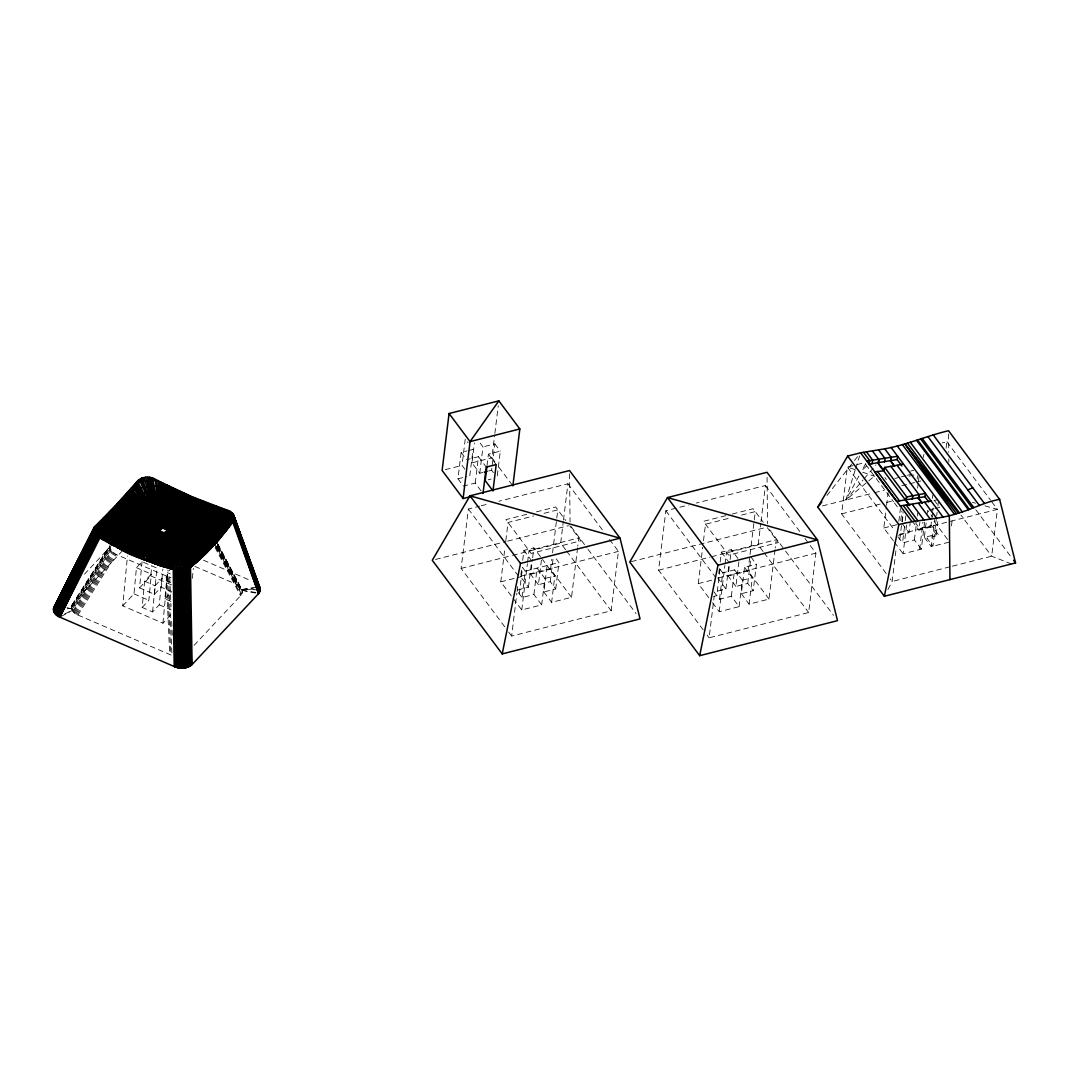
<?xml version="1.0" encoding="UTF-8"?>
<svg xmlns="http://www.w3.org/2000/svg" width="1069" height="1069" viewBox="0 0 1069 1069"><rect width="100%" height="100%" fill="white"/><g stroke="black" fill="none" stroke-linecap="round" stroke-linejoin="round"><path stroke-width="0.75" stroke-dasharray="5 3.75" d="M170.786 614.809L162.942 623.187L122.748 605.842L127.465 555.974M122.748 605.842L133.972 593.87L136.444 567.679L142.057 561.693L156.929 568.12L154.457 594.311L139.571 587.883L142.057 561.693M170.679 582.458L161.753 578.596L159.268 604.8L152.586 611.922L142.164 607.433L144.636 581.242L151.33 574.106L136.444 567.679M139.571 587.883L150.796 575.924L151.731 565.955M142.164 607.433L148.858 600.297L151.33 574.106M152.586 611.922L155.058 585.732L161.753 578.596M154.457 594.311L161.152 587.175L162.849 569.176M170.826 601.379L164.88 598.814L167.352 572.623L169.583 570.245M162.942 623.187L167.967 569.991M192.393 578.316L193.342 568.334M513.173 598.466L521.766 609.958L541.662 604.867L533.899 594.498L522.033 597.518L516.594 590.235L528.46 587.215L520.683 576.806L521.685 568.561M522.701 560.303L523.904 550.401L533.859 547.876L541.636 558.285L538.415 584.69L550.281 581.67L555.72 588.952L543.854 591.972L547.074 565.568M519.307 593.87L522.527 567.465L525.253 571.113L522.033 597.518M528.46 587.215L531.681 560.811L523.904 550.401M538.415 584.69L530.638 574.28L532.456 559.434M532.656 557.777L533.859 547.876M533.899 594.498L537.119 568.093L544.883 578.463L541.662 604.867M550.281 581.67L553.301 556.922M577.581 547.822L571.527 597.317L551.617 602.368L554.838 575.977L542.531 559.501M555.72 588.952L558.94 562.548L555.305 557.697M719.37 568.668L718.168 578.57L725.931 588.966L714.065 591.985L719.504 599.268L731.37 596.248L739.133 606.617L719.237 611.709L710.658 600.217M720.172 562.067L721.375 552.165L731.33 549.64L739.107 560.036L735.886 586.44L747.752 583.42L753.191 590.716L741.325 593.723L744.545 567.318L756.411 564.312L753.191 590.716M719.998 569.229L716.778 595.62L713.571 596.449M719.504 599.268L722.724 572.864L717.286 565.581M725.931 588.966L728.951 564.218M735.886 586.44L728.109 576.031L729.927 561.185M730.127 559.541L731.33 549.64M731.37 596.248L734.59 569.857L722.724 572.864M739.133 606.617L742.354 580.226L734.59 569.857M747.752 583.42L750.572 560.33M775.052 549.586L769.012 599.081L749.102 604.132L752.322 577.728L744.545 567.318M893.443 540.914L883.809 528.006L886.361 507.027M886.562 505.41L888.125 492.488M900.739 520.576L901.915 510.902M902.236 521.792L903.198 513.842M924.591 522.126L921.304 549.145L903.091 553.809L907.006 521.525M926.101 523.088L924.351 537.4L936.217 534.38L930.778 527.097L918.912 530.117L919.888 522.166M919.621 549.586L922.948 522.14M927.264 513.548L927.651 510.367L932.596 516.982M930.778 527.097L932.529 512.786M932.716 511.196L933.103 508.016M936.217 534.38L937.78 521.659M481.077 490.885L475.237 483.081L463.371 486.101L457.933 478.818L461.153 452.428L467.086 450.918M464.948 469.304L462.035 465.403L465.256 439.012L468.169 442.913M469.799 475.799L473.019 449.408L468.569 450.543M482.72 472.525L479.754 473.273L471.99 462.864L474.409 443.074M504.715 626.768L461.127 568.414L468.382 509.018L479.62 506.171M475.237 483.081L478.458 456.69L468.075 459.336M479.754 473.273L482.974 446.882L479.099 441.684M487.01 465.71L488.413 454.165L500.292 451.145L497.072 477.536M494.894 461.821L491.9 457.813L494.68 435.03M494.867 433.399L498.248 405.752M493.437 472.685L491.62 470.253L494.84 443.862L482.974 446.882M511.276 595.914L500.773 581.87L505.009 547.221M505.811 540.62L508.029 522.474L533.725 515.953M609.517 539.444L618.43 551.377L611.174 610.773L511.637 636.042L516.888 593.148M517.089 591.504L517.69 586.547M521.766 609.958L527.405 563.764M527.605 562.107L529.021 550.562L578.783 537.921L577.781 546.179M571.527 597.317L550.548 569.229L551.751 559.328M552.566 552.726L556.588 519.734M556.802 518.077L557.804 509.833L541.742 513.908M565.621 549.773L560.664 543.132L563.283 521.685M563.483 520.042L567.92 483.749L498.889 501.281M703.175 629.841L658.598 570.178L665.853 510.782L688.342 505.076M708.747 597.665L698.257 583.621L702.694 547.328M703.496 540.727L705.513 524.224L729.592 518.118M805.01 538.549L815.914 553.127L808.658 612.524L709.121 637.805L714.159 596.555M719.237 611.709L724.876 565.514M725.076 563.871L726.492 552.326L776.254 539.685L775.252 547.929M769.012 599.081L748.019 570.98L749.837 556.134M750.037 554.49L754.073 521.485M754.273 519.841L755.275 511.597L739.227 515.672M763.092 551.524L758.148 544.896L760.767 523.449M760.968 521.792L765.404 485.5L696.36 503.031M886.214 573.532L841.637 513.855L847.356 467.033L855.387 464.988M898.829 521.351L900.392 508.63M895.902 550.802L892.147 581.483L887.19 590.89M899.804 539.297L901.755 523.396M901.942 521.806L903.105 512.265M921.304 549.145L914.396 539.925L902.53 542.945L905.055 522.273M905.243 520.683L905.831 515.913M898.561 535.275L908.957 532.643L910.12 523.102M917.122 478.992L917.523 475.692M917.63 488.145L918.231 483.295M918.418 481.691L919.22 475.224M914.396 539.925L916.534 522.434M917.309 516.073L917.696 512.893M932.395 498.475L932.783 495.241M934.079 521.391L949.499 542.036L931.273 546.66L934.573 519.628M936.511 517.169L932.956 546.232L926.89 538.121L938.756 535.101L931.607 525.534L919.741 528.54L915.411 522.741M936.711 515.565L937.099 512.332M937.887 505.878L938.488 501.027M946.105 448.205L946.893 441.751L942.083 442.967M951.463 525.895L952.452 517.824M71.463 607.139L109.933 546.7L111.243 550.749L115.292 554.089L168.514 576.926L171.989 655.457L77.877 615.022C73.24 613.593 69.031 607.433 73.2 603.304L121.893 551.363M194.117 645.315L240.538 595.794C244.694 591.665 240.472 585.505 235.848 584.075L194.531 566.249M923.188 457.545L923.91 454.312M855.173 470.106L845.846 499.985L867.453 481.945M855.668 468.529L859.583 455.942M858.982 475.919L845.846 499.985L863.057 479.954M865.81 463.425L862.082 470.253L867.747 464.895M72.144 604.747L109.719 545.724M71.797 605.508L109.88 545.684M71.57 606.31L110.04 545.885M71.476 607.954L109.947 547.515M66.986 608.047L71.623 608.769L110.094 548.344M71.89 609.597L110.361 549.172M61.254 616.399L72.278 610.412L110.748 549.974M72.772 611.187L111.243 550.749M73.387 611.936L111.857 551.51M74.108 612.657L112.579 552.232M74.937 613.339L113.394 552.9M75.832 613.953L114.303 553.528M76.821 614.528L115.292 554.089M77.877 615.022L116.361 554.597M826.952 495.468L853.436 461.848M854.452 460.552L858.527 455.381M864.126 478.698L875.965 464.921M84.464 574.2L110.361 546.566M164.88 598.814L171.561 591.678L161.152 587.175M868.723 480.89L875.083 475.585M64.795 613.887L72.278 610.412M445.185 469.679L462.035 465.403M471.99 462.864L491.9 457.813M457.933 478.818L466.832 476.56M488.653 471.015L491.62 470.253M488.159 479.807L491.125 479.046M481.224 505.757L489.255 503.726M526.763 514.309L505.891 519.614L531.159 553.421L580.921 540.78L569.79 525.881M536.397 511.864L555.666 506.973L565.795 520.536M435.484 559.461L505.998 541.555M507.588 541.141L568.494 525.681M856.991 464.587L865.021 462.543M461.127 568.414L510.902 555.773M512.505 555.372L560.664 543.132M725.851 515.659L703.375 521.365L728.63 555.185L778.392 542.544L767.275 527.645M732.265 514.029L753.137 508.724L763.266 522.287M910.561 471.095L913.768 470.28M525.253 571.113L558.94 562.548M894.873 478.484L899.577 477.282M901.154 476.881L905.871 475.692M907.447 475.291L912.151 474.088M520.496 576.244L618.43 551.377M500.773 581.87L520.683 576.806M530.638 574.28L550.548 569.229M822.462 505.918L873.012 493.09M874.602 492.689L884.197 490.243M901.768 485.794L908.156 484.163M909.759 483.763L914.556 482.547M917.75 481.731L920.877 480.943M631.351 561.626L764.362 527.845M841.637 513.855L880.175 504.074M886.589 502.443L893.016 500.8M658.598 570.178L709.976 557.123M711.58 556.722L758.148 544.896M929.135 509.993L933.584 508.857M935.068 508.483L939.517 507.347L934.079 500.065M883.809 528.006L898.842 524.198M717.98 577.995L815.914 553.127M698.257 583.621L712.034 580.12M728.109 576.031L748.019 570.98M899.47 534.246L997.404 509.378L991.685 556.201L951.557 566.396M949.953 566.811L892.147 581.483L890.17 578.823M909.158 476.199L916.293 474.409M544.883 578.463L554.838 575.977M742.354 580.226L752.322 577.728M934.132 500.559L937.005 499.851M217.528 543.399L241.835 589.513L257.87 586.841M258.738 589.821L241.835 589.513L253.3 588.15M241.835 589.513L254.128 589.179M217.795 544.081L242.102 590.329L257.576 592.734M168.514 576.926L170.987 577.434M242.102 590.329L258.551 593.669M67.133 607.86L71.623 608.769M972.402 502.323L975.529 503.205M984.91 505.851L997.404 509.378L991.471 501.428M854.986 469.612L847.356 467.033L894.9 530.678M862.603 472.204L874.803 476.333M1011.488 563.978L991.685 556.201L960.991 515.098M203.431 560.183L250.801 580.627M167.352 572.623L170.332 573.906M150.796 575.924L171.628 584.917M144.636 581.242L155.058 585.732M133.972 593.87L148.858 600.297M159.268 604.8L171.174 609.931M946.893 441.751L990.482 500.092M975.797 509.726L1011.581 557.617M884.865 477.616L886.295 479.527M912.004 520.857L918.912 530.117M924.351 537.4L931.273 546.66M865.743 464.521L893.484 501.668M894.432 502.938L899.203 509.312M902.036 523.382L908.957 532.643M897.987 536.865L902.53 542.945M894.419 542.197L903.091 553.809M765.404 485.5L801.055 533.244M769.573 529.703L784.552 549.773M785.555 551.11L833.513 615.316M764.081 552.847L808.658 612.524M750.972 557.029L756.411 564.312M721.375 552.165L729.152 562.575M741.325 593.723L749.102 604.132M665.853 510.782L715.388 577.086M707.13 635.146L709.121 637.805M567.92 483.749L602.582 530.157M571.1 526.603L587.081 548.009M588.084 549.346L636.042 613.566M494.84 443.862L500.292 451.145M566.61 551.096L611.174 610.773M498.889 467.18L512.879 485.901M488.413 454.165L496.19 464.574M478.458 456.69L486.235 467.1M461.153 452.428L466.592 459.71M543.854 591.972L551.617 602.368M468.382 509.018L517.904 575.322M508.67 632.073L511.637 636.042M217.555 544.402L242.249 591.157M218.009 545.537L239.616 586.453M217.568 545.217L242.262 591.972M217.969 546.326L238.788 585.772M217.461 546.032L242.155 592.787M217.835 547.168L237.893 585.157M217.234 546.834L241.928 593.589M216.847 546.593L236.904 584.583M214.575 543.226L241.581 594.364M215.778 546.085L235.848 584.075M215.644 546.887L241.113 595.099M215.069 547.582L240.538 595.794M169.73 577.22L171.027 606.671M171.681 621.396L172.403 637.752M167.339 576.552L170.813 655.097M166.216 576.111L169.704 654.656M767.061 477.282L767.542 523.716M569.563 473.861L570.058 521.953M948.564 434.041L948.751 452.267M948.818 458.895L948.858 462.209"/><path stroke-width="1.5" d="M162.956 483.094L163.33 528.233L166.497 529.569L166.55 531.881L162.648 532.843L159.775 530.478L160.791 528.808L163.33 528.233L164.519 483.883L150.769 477.482L145.437 477.242L140.881 478.538L137.473 481.103L116.16 504.929L94.553 526.937L54.599 606.136C51.365 610.439 55.615 615.731 59.877 617.147L174.488 666.628C180.113 668.913 187.489 668.94 192.113 664.53L258.551 593.669L260.261 589.019L232.467 513.173L229.154 510.929L191.765 496.644L164.519 483.883M163.29 537.48L168.408 536.959L172.336 534.914L174.167 531.801L173.445 528.367L170.145 525.307L165.348 523.636L160.096 523.556L155.633 525.12L152.747 528.594L153.348 532.522L157.29 535.93L163.29 537.48L163.25 566.65L176.372 570.178L186.113 569.496L190.496 567.425L198.74 560.463L216.9 542.05L233.363 521.445L234.392 517.984L233.937 515.445C216.593 520.697 198.366 525.601 180.741 527.832C180.394 527.044 179.939 526.309 179.418 525.627C178.216 524.077 176.679 522.821 175.009 521.819C170.92 519.4 166.109 518.345 161.392 518.412C154.364 518.198 143.954 522.527 145.625 531.093C150.288 546.085 183.333 546.419 180.861 528.113M163.169 532.91L161.713 566.156L163.25 566.65M213.306 505.33C220.802 512.332 226.214 522.674 224.45 533.15M163.771 523.436L166.042 484.658M161.713 566.156L160.203 565.675L162.755 537.44M164.038 523.463L167.526 485.406M103.239 518.345C100.205 549.947 137.767 556.401 160.203 565.675M512.879 485.901L519.828 428.963L498.849 400.862L449.074 413.516L442.125 470.454L463.104 498.542L472.298 496.216M463.104 498.542L470.053 441.604L498.849 400.862M483.014 493.49L486.235 467.1L496.19 464.574L492.969 490.965L485.192 480.556L486.809 467.367M162.488 537.413L158.76 564.94L157.557 564.806M182.705 492.622L182.385 494.987L167.152 524.051M170.399 486.823L164.559 523.516M144.863 560.129L159.642 536.852M884.771 448.833C906.619 444.878 927.023 435.805 948.537 430.727L999.649 499.423L1015.55 562.935L884.357 596.261L817.785 507.107L847.664 456.062L860.572 452.802L884.771 448.833L891.372 457.666L890.838 460.993L894.646 466.097M901.875 465.95L897.105 459.576L897.639 456.249L866.785 461.113M928.654 501.815L924.845 496.711L896.53 501.321L874.509 471.843L883.649 470.828L884.691 467.407L897.078 465.309L919.113 494.8L918.578 498.141L922.387 503.232M924.845 496.711L925.38 493.384L906.712 496.898L884.691 467.407L883.649 470.828M162.234 537.386L157.263 564.699M171.788 487.504L164.826 523.543M502.216 653.907L520.509 563.457L469.999 495.829L569.536 470.547L620.047 538.175L640.037 618.911L502.216 653.907L432.277 560.276L469.999 495.829L620.047 538.175L520.509 563.457M699.687 655.671L717.98 565.207L667.47 497.579L767.007 472.298L817.518 539.939L837.508 620.661L699.687 655.671L629.748 562.027L667.47 497.579L817.518 539.939L717.98 565.207M884.357 596.261L898.855 524.598L847.664 456.062M162.902 532.883L155.874 564.218M872.518 451.131L878.972 459.764L878.183 463.144L883.903 470.788M884.384 462.089L885.172 458.708L878.651 449.982M891.372 457.666L890.584 461.046L894.392 466.151M912.124 499.236L912.913 495.856L890.891 466.365M919.113 494.8L918.324 498.181L922.133 503.285M174.501 488.8L165.348 523.636M161.7 537.306L154.484 563.724L156.622 561.131C178.75 564.245 209.805 558.913 217.114 534.366C220.401 509.338 191.899 495.107 170.866 492.502C148.738 489.388 117.684 494.72 110.361 519.267C107.087 544.295 135.576 558.539 156.622 561.131L154.698 563.804M159.802 530.705L124.498 530.571L94.206 527.471L94.125 531.974L97.038 535.943L114.37 546.165M175.824 489.428L165.615 523.676M161.446 537.266L153.134 563.243M871.836 463.852L872.879 460.432L866.545 451.96M878.972 459.764L877.943 463.171L909.492 505.41M905.67 500.319L906.712 496.898L905.924 500.279L909.732 505.383M177.12 490.043L164.118 528.327M162.648 532.843L151.798 562.762M166.136 523.783L178.403 490.644M160.951 518.425L155.099 479.019M166.39 523.85L179.672 491.232M160.925 537.173L150.488 562.267M162.381 532.79L149.192 561.786M180.915 491.807L164.385 528.38M164.065 566.904L164.733 565.407L163.53 532.937M182.158 492.381L166.898 523.984M172.951 488.052L170.866 492.502L173.165 488.159L163.864 528.286L168.849 486.061M160.403 537.052L147.91 561.305M183.387 492.929L182.385 494.987L183.881 493.156M53.784 607.646L94.633 526.817L54.599 606.136M53.557 608.448L95.141 526.269L124.351 529.943L152.667 530.825M53.463 610.078L93.658 529.583L124.859 531.841L152.76 531.173M93.885 531.24L53.61 610.907L93.791 530.839L125.073 532.456L159.856 530.879M53.878 611.735L94.125 531.974L125.314 533.084L152.934 531.681M94.473 532.709L54.265 612.537L94.7 533.124L118.793 533.832L146.106 532.522M54.76 613.312L94.994 533.591L55.374 614.074L95.582 534.406L125.861 534.326L153.081 532.028M56.096 614.795L96.263 535.181M56.911 615.463L97.038 535.943M57.82 616.091L97.907 536.665L119.888 536.01L146.533 533.364M53.45 609.263L93.658 529.73L97.479 530.157L102.53 539.591M184.603 493.49L164.8 528.5L188.197 495.094M160.15 536.985L146.653 560.824M185.806 494.025L167.646 524.211M187.008 494.559L167.886 524.291M177.347 493.691L179.124 490.978M159.401 536.772L142.952 559.381M189.387 495.615L165.201 528.647L192.954 497.165M145.411 560.343L162.047 532.696L141.736 558.887M199.636 499.958L188.999 510.22L170.345 525.427M178.617 493.985L180.314 491.526M190.576 496.136L168.595 524.558M191.765 496.644L168.822 524.652M144.181 559.862L145.103 558.646L143.674 559.662M158.907 536.611L140.533 558.392M817.785 507.107L821.861 501.936M165.842 528.995L186.1 515.352L203.19 501.401M158.666 536.531L139.344 557.898M194.144 497.66L169.276 524.866M195.333 498.167L169.503 524.973M161.807 532.616L138.142 557.403M196.522 498.675L165.414 528.754M158.199 536.344L136.952 556.896M197.712 499.17L165.628 528.874L184.937 514.59L201.36 500.666M157.971 536.237L135.776 556.388M198.928 499.664L170.145 525.307M161.579 532.522L134.587 555.867M148.471 561.519L150.141 559.942M200.13 500.158L198.313 501.869L200.812 500.439M210.499 504.261C197.418 515.044 181.396 521.886 166.203 529.262L189.748 518.278L213.012 505.223M127.919 552.86L156.448 535.462M147.255 561.065L148.858 559.648M202.589 501.161L170.746 525.681M228.138 510.541L200.304 520.964L173.338 528.206M157.29 535.93L132.209 554.824M126.743 552.312L160.938 532.175M201.253 503.753L203.832 501.655M157.076 535.823L131.019 554.29M172.737 527.405L197.738 517.423L218.276 507.134M205.088 502.163L171.134 525.948M156.862 535.703L129.83 553.742M206.37 502.657L187.222 516.153L166.029 529.128M207.653 503.165L171.494 526.215M133.398 555.346L145.892 545.965L161.352 532.415L128.627 553.194M208.963 503.673L171.668 526.362M123.216 550.615L155.66 534.954M211.649 504.702L206.517 507.895L210.299 504.18L171.842 526.496M156.047 535.222L124.993 551.47M214 505.998L196.175 515.739L172.309 526.937M215.885 506.265L196.709 516.287L172.456 527.097M217.341 506.8L191.084 519.641L166.497 529.569M216.419 508.59L218.851 507.347M155.486 534.821L121.238 549.653M127.425 552.633L129.162 551.764M220.401 507.895L198.219 517.997L172.871 527.565M117.149 547.595L154.791 534.259M221.978 508.443L198.674 518.572L172.991 527.712M126.209 552.058L128.16 551.15M173.445 528.367L200.651 521.565L230.102 511.383M155.125 534.54L138.743 541.489L118.659 548.37M223.608 509.018L192.62 521.538L166.63 529.73M898.855 524.598C918.712 519.213 939.798 519.748 959.387 512.786C973.044 508.884 985.498 501.655 999.649 499.423M225.185 509.552L206.103 517.369L179.806 526.162M154.965 534.393L127.238 544.802L117.349 547.702L120.957 545.738L116.013 547.007M967.726 489.896L972.777 487.825M128.267 491.633C141.455 486.261 156.061 485.005 170.118 486.689M123.75 550.882L140.921 543.119L160.751 532.041L139.264 541.916L119.969 549.012M158.76 564.94C172.443 566.396 186.607 565.073 199.409 559.862M166.737 529.89L201.293 522.794L232.467 513.173L260.168 590.663M160.363 531.707L148.564 536.023M160.51 531.854L137.273 540.192L114.65 546.299M225.372 509.619L227.617 512.532L230.289 511.503M122.507 550.268L125.287 549.225M100.9 537.6L99.831 537.988L59.877 617.147L98.856 537.36L58.808 616.653L98.682 537.239L120.303 536.732L153.348 532.522M231.545 512.358C217.114 517.049 201.119 523.676 186.875 524.932C186.233 523.85 185.445 522.861 184.59 521.953C182.612 519.895 180.233 518.265 177.695 516.995C171.681 514.042 164.84 512.906 158.172 513.441C148.471 513.521 134.774 521.284 139.064 532.656C146.667 551.738 194.505 552.032 187.316 525.707M259.126 592.974L233.363 521.445L202.803 527.191L174.127 530.077L202.923 527.819L232.107 523.249L227.617 512.532M216.192 506.385L214.842 506.853L214.441 505.744M228.713 514.643L232.574 513.307M109.479 543.506L135.536 538.362L154.056 533.498M154.337 533.805L136.819 539.738L113.127 545.497M154.19 533.658L129.91 540.273L110.401 544.014M148.324 535.769L111.844 544.802M938.101 488.921L939.384 488.533M234.271 516.621L202.081 524.665L173.926 529.382M179.993 526.442L206.571 518.064L226.855 510.127L227.016 511.49L229.154 510.929M160.23 531.547L135.135 537.894L107.408 542.357M181.062 528.687L209.35 523.904L234.392 517.837M234.258 519.106L202.482 525.921L174.033 529.73M519.828 428.963L470.053 441.604L449.074 413.516M484.204 472.137L487.17 471.389M153.802 533.177L128.467 538.549L105.858 541.489M181.222 529.262L209.778 525.387L233.857 520.416M230.423 518.933L234.392 517.984L260.275 589.847L234.365 517.115M226.08 531.093L195.881 532.255L166.991 530.919L195.921 531.734L226.735 530.264M897.105 459.576L868.79 464.187L869.832 460.779L863.565 452.374M897.078 465.309L903.358 463.893M900.232 505.904L931.099 501.04M180.608 527.552L187.503 526.095M153.562 532.856L127.612 537.373L102.718 539.698M157.905 480.502L146.48 480.876L135.683 483.188L155.874 519.12M169.984 568.708L181.436 568.214L192.22 566.049L170.973 541.248M231.051 521.097L233.79 520.603L259.593 592.226M153.255 532.362L159.976 531.173M173.793 529.048L201.573 523.422L233.363 514.336L260.114 588.191M198.74 560.463L197.19 560.731L189.226 554.584L169.33 536.665M146.854 533.925L120.744 537.44L100.914 538.642M230.276 525.681L203.083 529.088L174.207 530.598M229.354 526.883L195.921 530.184L166.991 530.745M153.161 532.188L126.169 534.941L96.491 535.395M108.918 543.199L111.27 542.892M228.459 528.046L203.163 530.358L174.22 530.946M166.817 530.064L173.859 529.208M174.22 531.106L203.163 530.986L227.59 529.168M225.906 531.32L224.664 531.413L225.091 532.349M104.254 540.58L134.4 536.932L160.109 531.387L164.051 532.923M158.72 565.194L160.51 565.782M128.961 490.858L130.498 490.765L145.758 510.621L161.339 528.54L143.821 511.41L127.264 492.756M181.396 530.13L224.543 525.574L231.225 524.425L231.292 522.18L232.828 522.26L258.551 593.669L233.363 521.445M166.911 530.291L174.087 529.903M224.557 532.375L203.03 532.87L174.194 531.627M152.64 530.652L159.775 530.478L131.086 527.765L99.337 522.207M224.276 533.351L195.747 533.271L174.167 531.801M94.553 526.937L96.624 526.91L97.479 530.157M223.501 534.3L195.654 533.792L166.964 531.093M145.691 531.387L117.724 530.879L93.778 528.634M166.964 530.465L174.18 530.424M111.537 544.642L112.846 544.629M97.72 536.504L100.299 536.544M221.964 536.157L195.4 534.794L166.924 531.253M152.613 530.478L124.138 528.674L96.664 524.799L96.624 526.91L95.822 525.614L117.216 528.634L145.491 530.518M221.216 537.039L195.253 535.288L173.993 532.469M224.771 529.476L227.269 529.583M95.475 534.259L99.203 534.447M152.586 530.304L124.057 528.033L97.586 523.917M220.481 537.921L195.079 535.783L173.94 532.643M152.573 530.13L124.017 527.405L98.468 523.048M219.746 538.776L194.892 536.277L166.831 531.48L194.678 536.772L219.025 539.618M177.521 666.856L174.488 666.628L173.258 568.828L164.88 537.507M152.573 529.783L123.977 526.135L100.179 521.365M218.317 540.446L194.451 537.253L173.726 533.124M177.628 666.962L174.488 666.628L173.966 569.777L175.61 667.056L175.182 570.018L163.798 532.937L169.784 568.655M101.649 519.922L131.14 526.215L159.789 530.197L131.193 525.707L103.118 519.12M152.573 529.609L124.004 525.507L101.007 520.563M173.646 533.284L194.197 537.734L217.608 541.248M174.087 532.135L202.682 534.741L222.846 535.088M214.816 544.388L193.021 539.591L166.737 531.64L193.93 538.201L216.9 542.05M177.748 667.083L174.488 666.628L180.514 668.085L180.14 570.352L183.026 668.112L180.18 667.617M181.008 667.55L184.269 668.005L182.639 570.178L173.753 553.996L166.176 537.4M107.127 514.389L131.941 522.688L159.829 529.97L131.367 524.692L104.161 517.409M94.152 527.592L96.865 527.992M216.205 542.838L193.649 538.669L173.459 533.605M152.626 529.102L124.218 523.636L103.399 518.171M215.51 543.613L193.342 539.137L173.365 533.752M177.334 667.123L174.488 666.628L181.77 668.138L180.14 570.352M152.707 528.767L131.487 524.184L104.922 516.648L110.361 519.267L104.802 516.768M214.134 545.137L192.687 540.032L173.138 534.059M152.747 528.594L131.621 523.676L105.657 515.886M213.439 545.885L192.326 540.486L166.55 531.881L184.656 539.858L210.687 548.825M159.829 529.97L131.768 523.182L106.406 515.138M215.497 539.324L218.651 540.045M207.48 552.112L193.93 546.753L171.695 535.422M212.758 546.633L172.897 534.353M212.076 547.368L172.764 534.487M152.92 528.099L132.142 522.193L107.849 513.654M214.709 540.914L217.301 541.609M101.822 519.761L103.012 520.082L102.611 518.973M211.381 548.103L178.804 537.146M152.987 527.939L132.342 521.712L108.557 512.92M214.268 541.702L216.619 542.371M166.029 532.322L186.781 545.203L205.408 554.183M159.909 529.743L132.569 521.218L109.265 512.198M170.973 535.89L191.298 548.464L204.7 554.878M210.005 549.546L190.295 542.584L172.483 534.767M153.148 527.618L132.823 520.75L109.96 511.463M209.31 550.268L172.189 535.048M153.241 527.458L133.09 520.269L110.655 510.741M208.602 550.976L172.029 535.168M207.907 551.698L188.879 543.76L166.27 532.162M99.751 521.792L102.918 522.982M153.535 526.99L112.726 508.577M207.199 552.406L205.034 551.551L206.798 552.807M201.079 558.312C187.703 552.299 176.813 541.836 165.575 532.562M153.655 526.843L113.408 507.855M206.477 553.127L171.521 535.542M205.756 553.836L171.347 535.663M166.417 532.028L178.323 537.613M153.896 526.549L114.784 506.399M202.375 553.328L205.021 554.557M154.03 526.402L115.465 505.664M111.35 510.02L133.371 519.801L160.069 529.489L133.678 519.347L112.045 509.298M198.433 560.25L181.917 547.595L165.361 532.656L183.587 551.871L196.442 562.468M201.44 553.889L204.286 555.279M203.524 556L185.645 545.858L165.789 532.469M154.31 526.122L116.842 504.194M202.763 556.735L185.044 546.179L170.586 536.103M154.604 525.854L118.245 502.697M114.102 507.134L134.694 517.997L160.256 529.235L135.87 516.701L116.16 504.929M120.075 500.706L155.099 525.48M201.988 557.47L184.443 546.486L170.385 536.21M108.918 512.545L111.991 514.309M154.764 525.721L118.94 501.936M110.267 511.142L112.779 512.719M200.397 558.953L196.455 556.428L201.199 558.205L183.841 546.78L170.185 536.304M122.173 498.408L155.633 525.12M110.935 510.447L113.22 511.931M160.791 528.808L139.705 513.614L121.826 498.795M199.596 559.688L186.848 550.669L169.757 536.491M155.272 525.347L121.091 499.597M117.537 503.446L136.725 515.886L160.51 529.008L138.142 514.71L119.648 501.161M197.872 561.225L197.19 560.731L197.698 561.385M197.003 561.987L184.429 551.591L169.102 536.745M155.82 525.013L123.309 497.152M194.652 561.613L196.095 562.775M156.007 524.892L124.084 496.31M120.369 500.386L122.454 502.083L120.77 499.945M160.991 528.701L141.977 512.292L124.859 495.455M126.57 493.544L131.033 497.219L126.449 493.678L138.756 507.147L156.608 524.585M195.173 563.563L182.746 552.138L168.635 536.892M156.408 524.692L125.648 494.573M194.211 564.379L178.51 548.744L164.973 532.776M122.561 497.98L125.113 500.305M167.192 537.253L177.454 553.435L188.999 568.374L190.643 665.8M137.473 481.103L156.689 518.933M193.235 565.207L181.022 552.633L168.167 537.026M131.327 488.172L161.713 528.407L158.867 523.81M157.036 524.411L128.093 491.834M157.25 524.318L129.255 491.232M165.922 537.44L164.399 532.896L175.623 553.742L186.113 569.496L187.743 667.23L184.937 569.79L185.472 667.818L183.721 570.018M157.691 524.157L130.752 488.827M187.797 567.238L188.825 568.467M258.351 585.037L259.473 586.574M187.436 569.055L169.33 541.582M958.318 513.053L904.882 443.862L954.35 514.202L902.343 444.557M158.159 523.997L132.636 486.676M933.063 434.655L984.335 503.312M927.905 436.58L979.404 505.517M1013.559 560.276L1015.55 562.935M922.226 438.49L973.886 507.668M920.703 438.998L972.416 508.243M917.63 440.054L969.423 509.419M916.561 440.388L968.38 509.766M910.334 442.299L962.26 511.824M907.421 443.154L959.387 512.786L904.882 443.862L956.341 513.628M897.252 445.96L949.325 515.619L949.953 579.598M891.025 447.39L943.018 517.008M924.819 502.457L936.725 518.385M918.618 503.499L930.458 519.347M912.432 504.555L924.177 520.296M906.325 505.223L917.964 520.803M903.278 505.557L914.864 521.057M877.555 471.496L899.577 500.987M860.572 452.802L911.75 521.311M184.643 567.773L185.926 569.55L187.743 667.23M158.386 523.93L133.612 485.553M129.843 489.856L130.498 490.765L130.03 489.642M167.686 537.146L179.258 553.061L191.271 566.811L189.347 566.931L186.607 563.737L170.158 541.435M158.626 523.863L134.627 484.391M131.674 487.771L133.037 489.883M164.653 532.856L167.445 537.199M162.034 528.327L150.662 509.178L136.658 482.039L138.569 482.159L138.315 480.248M180.888 570.325L167.633 541.809M159.602 523.65L139.184 479.553M138.997 479.687L140.119 481.852M178.189 568.534L179.098 570.352L180.514 668.085L178.87 570.352L165.668 537.453M168.488 541.716L184.322 569.911L185.472 667.818M157.517 518.772L140.614 478.685M153.816 478.418L154.644 480.248M177.267 570.258L166.764 541.889M141.936 478.084L153.642 508.617L162.368 528.273L145.437 477.242M158.359 518.639L143.754 477.549M174.915 568.761L175.41 570.044M260.261 589.019L233.069 513.895L257.803 583.487M234.579 520.322L236.276 524.999M241.888 540.62L245.83 551.537M252.578 570.271L255.384 578.075M234.111 519.734L259.941 591.464M142.137 478.017L143.273 481.304M159.214 518.545L147.175 477.135M161.125 523.436L148.952 477.215M160.083 518.465L150.769 477.482M162.635 528.246L152.6 477.963M165.454 541.943L171.534 569.149L173.258 568.828L174.18 569.817L175.61 667.056M167.218 485.246L167.432 486.395M168.167 568.16L164.091 537.507M149.179 477.228L149.713 480.542M162.181 523.382L156.234 479.62M161.833 518.412L158.105 480.609M166.483 567.652L163.824 537.507M163.063 528.233L159.695 481.424M152.827 478.043L153.001 480.328M164.733 565.407L164.84 567.145M162.969 523.396L161.352 482.279M178.87 570.352L179.245 667.938L177.614 570.298L178.002 667.724L175.182 570.018L176.786 667.43M184.937 569.79L186.634 667.564M192.113 664.53L190.496 567.425L189.347 566.931L191.431 665.185M188.131 568.788L189.761 666.334M187.155 569.162L188.785 666.815M181.396 570.298L183.026 668.112L182.639 570.178M176.372 570.178L178.002 667.724M116.949 524.157C122.187 565.448 199.756 572.303 210.366 531.36C205.128 490.07 127.545 483.215 116.949 524.157M124.004 525.507C128.44 560.49 194.17 566.303 203.15 531.614C198.714 496.631 132.984 490.831 124.004 525.507M131.099 526.736C134.734 555.386 188.558 560.143 195.921 531.734C192.286 503.085 138.462 498.328 131.099 526.736"/></g></svg>
